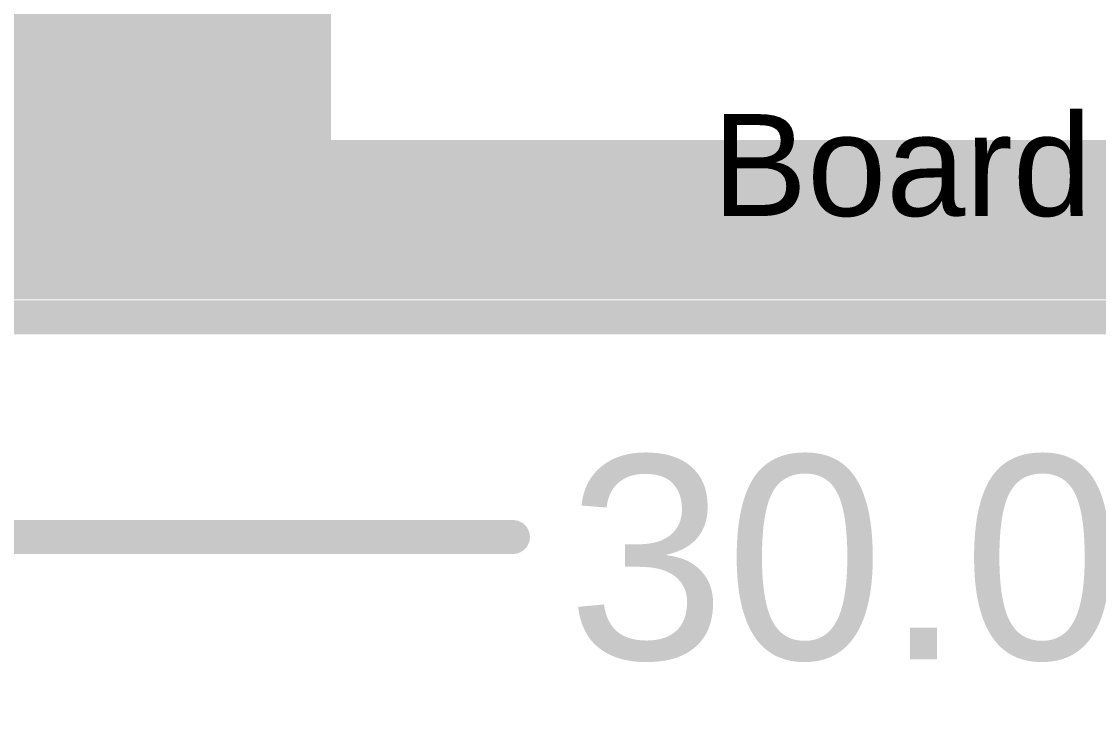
# Model space of a CAD drawing. Header units: inches. Extents: x -0.14 to 1.19, y -0.12 to 0.99.
# Drawn here: x 0.144 to 0.461, y -0.119 to 0.0869 of the extents above; entities that cross this region are included whole.
import ezdxf

# ---------------------------------------------------------------- set-up
doc = ezdxf.new("R2010")
doc.units = ezdxf.units.IN
doc.header["$MEASUREMENT"] = 0
for name, color, linetype in [('Board Outline', 216, 'Continuous'), ('Dimension', 6, 'Continuous'), ('Top Layer', 1, 'Continuous'), ('Top Overlay', 2, 'Continuous'), ('Top Paste', 8, 'Continuous'), ('Top Solder', 216, 'Continuous')]:
    doc.layers.add(name, color=color, linetype=linetype)
doc.styles.add('Arial', font='', dxfattribs={"height": 0.2})
doc.styles.get('Arial').set_extended_font_data('Arial')

# ---------------------------------------------------------------- blocks, each defined once
blk = doc.blocks.new('AFC07_S32FCA_00__18')
at = {"layer": 'Top Layer'}
blk.add_hatch(color=1, dxfattribs=at).paths.add_polyline_path([(-0.3248, -0.10768), (-0.41142, -0.10768), (-0.41142, 0.02224), (-0.3248, 0.02224)])
at = {"layer": 'Top Paste'}
blk.add_hatch(color=8, dxfattribs=at).paths.add_polyline_path([(-0.3248, -0.10768), (-0.41142, -0.10768), (-0.41142, 0.02224), (-0.3248, 0.02224)])
at = {"layer": 'Top Solder'}
blk.add_hatch(color=216, dxfattribs=at).paths.add_polyline_path([(-0.3208, -0.11168), (-0.41542, -0.11168), (-0.41542, 0.02624), (-0.3208, 0.02624)])
at = {"layer": 'Top Overlay'}
for points in [[(-0.22943, -0.11757, 0.005, 0.005, 0), (-0.22243, -0.11057, 0.005, 0.005, 0)], [(-0.22243, -0.11057, 0.005, 0.005, 0), (-0.21443, -0.11057, 0.005, 0.005, 0)], [(-0.22943, -0.12557, 0.005, 0.005, 0), (-0.22943, -0.11757, 0.005, 0.005, 0)], [(-0.23743, -0.12557, 0.005, 0.005, 0), (-0.231, -0.132, 0.005, 0.005, 0)], [(-0.23743, -0.12557, 0.005, 0.005, 0), (-0.22943, -0.12557, 0.005, 0.005, 0)], [(-0.22943, -0.12557, 0.005, 0.005, 0), (-0.22143, -0.12557, 0.005, 0.005, 0)], [(-0.22785, -0.132, 0.005, 0.005, 0), (-0.22143, -0.12557, 0.005, 0.005, 0)], [(-0.231, -0.132, 0.005, 0.005, 0), (-0.22785, -0.132, 0.005, 0.005, 0)], [(-0.42732, -0.143, 0.005, 0.005, 0), (0.42732, -0.143, 0.005, 0.005, 0)]]:
    blk.add_lwpolyline(points, format="xyseb", dxfattribs=at)
for points in [[(-0.22368, -0.11057, 0.0025, 0.0025, 1), (-0.22118, -0.11057, 0.0025, 0.0025, 1)], [(-0.22368, -0.11057, 0.0025, 0.0025, 1), (-0.22118, -0.11057, 0.0025, 0.0025, 1)], [(-0.21568, -0.11057, 0.0025, 0.0025, 1), (-0.21318, -0.11057, 0.0025, 0.0025, 1)], [(-0.23068, -0.11757, 0.0025, 0.0025, 1), (-0.22818, -0.11757, 0.0025, 0.0025, 1)], [(-0.23068, -0.11757, 0.0025, 0.0025, 1), (-0.22818, -0.11757, 0.0025, 0.0025, 1)], [(-0.23868, -0.12557, 0.0025, 0.0025, 1), (-0.23618, -0.12557, 0.0025, 0.0025, 1)], [(-0.23868, -0.12557, 0.0025, 0.0025, 1), (-0.23618, -0.12557, 0.0025, 0.0025, 1)], [(-0.23068, -0.12557, 0.0025, 0.0025, 1), (-0.22818, -0.12557, 0.0025, 0.0025, 1)], [(-0.23068, -0.12557, 0.0025, 0.0025, 1), (-0.22818, -0.12557, 0.0025, 0.0025, 1)], [(-0.23068, -0.12557, 0.0025, 0.0025, 1), (-0.22818, -0.12557, 0.0025, 0.0025, 1)], [(-0.22268, -0.12557, 0.0025, 0.0025, 1), (-0.22018, -0.12557, 0.0025, 0.0025, 1)], [(-0.22268, -0.12557, 0.0025, 0.0025, 1), (-0.22018, -0.12557, 0.0025, 0.0025, 1)], [(-0.23225, -0.132, 0.0025, 0.0025, 1), (-0.22975, -0.132, 0.0025, 0.0025, 1)], [(-0.23225, -0.132, 0.0025, 0.0025, 1), (-0.22975, -0.132, 0.0025, 0.0025, 1)], [(-0.2291, -0.132, 0.0025, 0.0025, 1), (-0.2266, -0.132, 0.0025, 0.0025, 1)], [(-0.2291, -0.132, 0.0025, 0.0025, 1), (-0.2266, -0.132, 0.0025, 0.0025, 1)]]:
    blk.add_lwpolyline(points, format="xyseb", close=True, dxfattribs=at)
at = {"layer": 'Top Overlay', "style": 'Arial'}
blk.add_text('Board Edge ', height=0.03, dxfattribs=at).set_placement((-0.20858, -0.12214))

msp = doc.modelspace()

# ---------------------------------------------------------------- hatches: boundary and pattern name
at = {"layer": 'Top Layer'}
for points in [[(0.138, 0.062), (0.232, 0.062), (0.232, 0.184), (0.138, 0.184)], [(0.02, 0.005), (0.232, 0.005), (0.232, 0.08), (0.02, 0.08)], [(0.154, 0.005), (0.922, 0.005), (0.922, 0.052), (0.154, 0.052)]]:
    msp.add_hatch(color=1, dxfattribs=at).paths.add_polyline_path(points)

# ---------------------------------------------------------------- linework, layer by layer
at = {"layer": 'Board Outline'}
msp.add_lwpolyline([(0, -0.00025, 0.01, 0.01, 0), (1.1811, -0.00025, 0.01, 0.01, 0)], format="xyseb", dxfattribs=at)
at = {"layer": 'Dimension'}
msp.add_lwpolyline([(0, -0.065, 0.01, 0.01, 0), (0.28864, -0.065, 0.01, 0.01, 0)], format="xyseb", dxfattribs=at)
msp.add_lwpolyline([(0.28614, -0.065, 0.005, 0.005, 1), (0.29114, -0.065, 0.005, 0.005, 1)], format="xyseb", close=True, dxfattribs=at)

# ---------------------------------------------------------------- block references
msp.add_blockref('AFC07_S32FCA_00__18', (0.55589, 0.15172))

# ---------------------------------------------------------------- texts
at = {"layer": 'Dimension', "style": 'Arial'}
msp.add_text('30.00 (mm)', height=0.06, dxfattribs=at).set_placement((0.30464, -0.10099))

doc.saveas('drawing.dxf')
